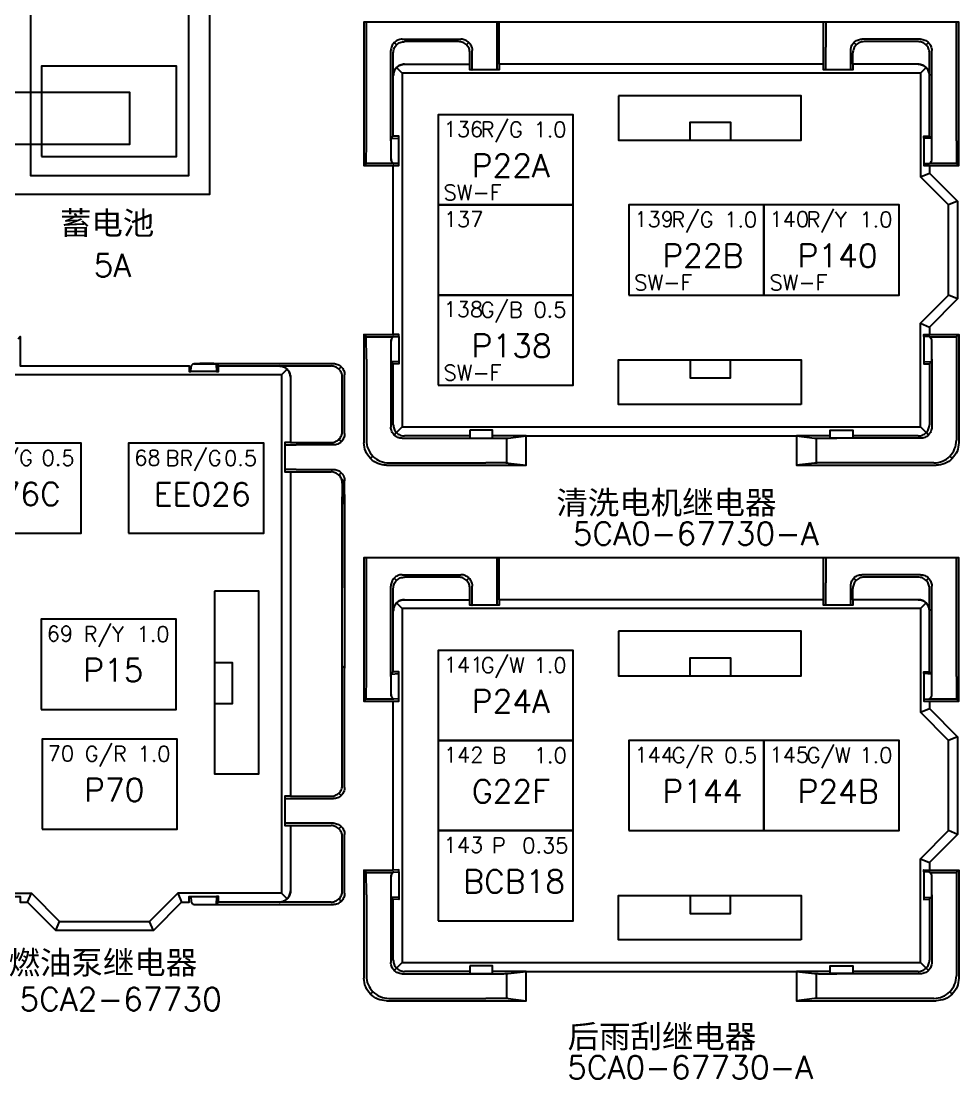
# Model space of a CAD drawing. Header units: millimetres. Extents: x 6 to 3615, y 6 to 858.
# Drawn here: x 2401.5 to 2484.9, y 637 to 731.7 of the extents above; entities that cross this region are included whole.
import ezdxf

# ---------------------------------------------------------------- set-up
doc = ezdxf.new("R2010")
doc.units = ezdxf.units.MM
doc.styles.add('Simplex_Style', font='simplex_.ttf')

msp = doc.modelspace()

# ---------------------------------------------------------------- linework, layer by layer
at = {"color": 0, "linetype": 'Continuous', "lineweight": 30, "flags": 128}
for points in [[(2058.484, 592.417), (2063.089, 592.417), (2063.089, 720.812), (2411.107, 720.812), (2411.107, 725.417), (2123.378, 725.417), (2123.378, 770.021), (2388.284, 770.021), (2388.284, 774.625), (2077.372, 774.625), (2077.372, 725.417), (2058.484, 725.417), (2058.484, 592.417)], [(2127.161, 746.625), (2127.161, 716.354), (2418.247, 716.354), (2418.247, 746.625), (2127.161, 746.625)], [(2484.695, 719.096), (2484.883, 718.909), (2484.883, 731.656), (2431.958, 731.656), (2431.958, 718.909), (2434.565, 718.909), (2435.065, 718.904), (2435.065, 721.344)], [(2432.169, 721.102), (2432.169, 731.656)], [(2443.776, 731.656), (2443.776, 729.432)], [(2472.854, 727.93), (2443.987, 727.93), (2443.987, 731.656)], [(2475.461, 727.93), (2475.466, 727.427), (2472.849, 727.427), (2472.854, 727.93), (2472.854, 731.656)], [(2473.065, 731.656), (2473.065, 729.432)], [(2484.674, 721.102), (2484.674, 731.656)], [(2435.357, 730.143), (2435.258, 730.141), (2435.161, 730.125), (2435.065, 730.102), (2434.974, 730.068), (2434.885, 730.026), (2434.799, 729.977), (2434.721, 729.917), (2434.648, 729.852), (2434.583, 729.779), (2434.523, 729.698), (2434.474, 729.615), (2434.432, 729.526), (2434.398, 729.432), (2434.375, 729.339), (2434.359, 729.24), (2434.354, 729.141)], [(2434.565, 728.932), (2434.57, 729.031), (2434.583, 729.128), (2434.607, 729.224), (2434.641, 729.315), (2434.682, 729.404), (2434.734, 729.49), (2434.792, 729.568), (2434.859, 729.641), (2434.932, 729.706), (2435.01, 729.766), (2435.094, 729.815), (2435.185, 729.857), (2435.276, 729.891), (2435.372, 729.914), (2435.469, 729.93), (2435.568, 729.935)], [(2434.648, 729.852), (2434.859, 729.641)], [(2435.357, 730.143), (2440.589, 730.143)], [(2440.378, 729.935), (2435.568, 729.935)], [(2441.38, 728.932), (2441.375, 729.031), (2441.362, 729.128), (2441.339, 729.224), (2441.305, 729.315), (2441.263, 729.404), (2441.211, 729.49), (2441.154, 729.568), (2441.089, 729.641), (2441.016, 729.706), (2440.935, 729.766), (2440.852, 729.815), (2440.763, 729.857), (2440.669, 729.891), (2440.573, 729.914), (2440.477, 729.93), (2440.378, 729.935)], [(2441.547, 729.432), (2441.516, 729.526), (2441.471, 729.615), (2441.422, 729.698), (2441.365, 729.779), (2441.297, 729.852), (2441.224, 729.917), (2441.146, 729.977), (2441.06, 730.026), (2440.971, 730.068), (2440.88, 730.102), (2440.784, 730.125), (2440.688, 730.141), (2440.589, 730.143)], [(2441.297, 729.852), (2441.089, 729.641)], [(2441.547, 729.432), (2441.555, 729.404), (2441.562, 729.375), (2441.57, 729.346), (2441.576, 729.318), (2441.581, 729.289), (2441.583, 729.26), (2441.586, 729.229), (2441.589, 729.201), (2441.591, 729.172), (2441.591, 729.141)], [(2443.776, 729.432), (2443.776, 729.247), (2443.779, 729.065), (2443.779, 728.885), (2443.779, 728.708), (2443.779, 728.539), (2443.781, 728.378), (2443.781, 728.224), (2443.784, 728.083), (2443.784, 727.951), (2443.786, 727.833), (2443.786, 727.729), (2443.789, 727.638), (2443.792, 727.562), (2443.792, 727.505), (2443.794, 727.464), (2443.797, 727.438), (2443.797, 727.427)], [(2473.044, 727.427), (2473.047, 727.438), (2473.047, 727.466), (2473.049, 727.516), (2473.052, 727.581), (2473.055, 727.664), (2473.055, 727.766), (2473.057, 727.883), (2473.06, 728.016), (2473.06, 728.161), (2473.062, 728.32), (2473.062, 728.487), (2473.062, 728.667), (2473.065, 728.852), (2473.065, 729.042), (2473.065, 729.237), (2473.065, 729.432)], [(2475.294, 729.432), (2475.286, 729.404), (2475.279, 729.375), (2475.273, 729.346), (2475.266, 729.318), (2475.263, 729.289), (2475.258, 729.26), (2475.255, 729.229), (2475.253, 729.201), (2475.253, 729.172), (2475.253, 729.141)], [(2475.294, 729.432), (2475.328, 729.526), (2475.37, 729.615), (2475.419, 729.698), (2475.479, 729.779), (2475.544, 729.852), (2475.617, 729.917), (2475.698, 729.977), (2475.781, 730.026), (2475.87, 730.068), (2475.964, 730.102), (2476.057, 730.125), (2476.156, 730.141), (2476.253, 730.143)], [(2476.464, 729.935), (2476.365, 729.93), (2476.268, 729.914), (2476.172, 729.891), (2476.081, 729.857), (2475.992, 729.815), (2475.906, 729.766), (2475.828, 729.706), (2475.755, 729.641), (2475.688, 729.568), (2475.63, 729.49), (2475.581, 729.404), (2475.536, 729.315), (2475.505, 729.224), (2475.479, 729.128), (2475.466, 729.031), (2475.461, 728.932)], [(2475.755, 729.641), (2475.544, 729.852)], [(2481.484, 730.143), (2476.253, 730.143)], [(2481.276, 729.935), (2476.464, 729.935)], [(2482.276, 728.932), (2482.273, 729.031), (2482.258, 729.128), (2482.234, 729.224), (2482.201, 729.315), (2482.159, 729.404), (2482.109, 729.49), (2482.049, 729.568), (2481.984, 729.641), (2481.911, 729.706), (2481.831, 729.766), (2481.747, 729.815), (2481.659, 729.857), (2481.565, 729.891), (2481.471, 729.914), (2481.372, 729.93), (2481.276, 729.935)], [(2481.484, 730.143), (2481.583, 730.141), (2481.68, 730.125), (2481.776, 730.102), (2481.867, 730.068), (2481.958, 730.026), (2482.042, 729.977), (2482.12, 729.917), (2482.193, 729.852), (2482.26, 729.779), (2482.318, 729.698), (2482.37, 729.615), (2482.411, 729.526), (2482.445, 729.432), (2482.469, 729.339), (2482.482, 729.24), (2482.487, 729.141)], [(2481.984, 729.641), (2482.193, 729.852)], [(2434.354, 721.102), (2434.354, 729.141)], [(2434.565, 721.516), (2434.365, 721.315), (2435.065, 721.344), (2435.065, 721.521), (2434.565, 721.516), (2434.565, 728.932)], [(2443.987, 727.93), (2443.992, 727.427), (2441.375, 727.427), (2441.38, 727.93), (2441.38, 728.932)], [(2441.57, 727.427), (2441.573, 727.438), (2441.573, 727.464), (2441.576, 727.51), (2441.578, 727.57), (2441.581, 727.651), (2441.581, 727.745), (2441.583, 727.857), (2441.583, 727.979), (2441.586, 728.117), (2441.586, 728.266), (2441.589, 728.427), (2441.589, 728.596), (2441.589, 728.773), (2441.591, 728.956), (2441.591, 729.141)], [(2475.253, 729.141), (2475.253, 728.956), (2475.253, 728.773), (2475.253, 728.596), (2475.255, 728.427), (2475.255, 728.266), (2475.255, 728.117), (2475.258, 727.979), (2475.26, 727.857), (2475.26, 727.745), (2475.263, 727.651), (2475.266, 727.57), (2475.266, 727.51), (2475.268, 727.464), (2475.271, 727.438), (2475.273, 727.427)], [(2481.276, 727.93), (2475.461, 727.93), (2475.461, 728.932)], [(2482.477, 719.365), (2482.477, 721.315), (2482.276, 721.516), (2482.276, 728.932)], [(2482.487, 721.102), (2482.487, 729.141)], [(2434.565, 726.927), (2434.57, 727.026), (2434.583, 727.122), (2434.607, 727.219), (2434.641, 727.31), (2434.682, 727.398), (2434.734, 727.484), (2434.792, 727.562), (2434.859, 727.635), (2434.932, 727.703), (2435.01, 727.76), (2435.094, 727.81), (2435.185, 727.854), (2435.276, 727.885), (2435.372, 727.911), (2435.469, 727.924), (2435.568, 727.93)], [(2434.862, 727.633), (2434.794, 727.56), (2434.734, 727.482), (2434.685, 727.398), (2434.643, 727.31), (2434.609, 727.219), (2434.583, 727.122), (2434.57, 727.026), (2434.565, 726.927)], [(2435.568, 727.93), (2435.469, 727.924), (2435.372, 727.909), (2435.276, 727.885), (2435.185, 727.852), (2435.096, 727.81), (2435.013, 727.758), (2434.935, 727.701), (2434.862, 727.633)], [(2481.477, 727.128), (2435.367, 727.128), (2434.862, 727.633)], [(2435.568, 727.93), (2441.38, 727.93)], [(2481.276, 727.93), (2481.372, 727.924), (2481.471, 727.911), (2481.565, 727.885), (2481.659, 727.854), (2481.747, 727.81), (2481.831, 727.76), (2481.911, 727.703), (2481.984, 727.635), (2482.049, 727.562), (2482.109, 727.484), (2482.159, 727.398), (2482.201, 727.31), (2482.234, 727.219), (2482.258, 727.122), (2482.273, 727.026), (2482.276, 726.927)], [(2481.982, 727.633), (2481.909, 727.701), (2481.831, 727.758), (2481.747, 727.81), (2481.659, 727.852), (2481.565, 727.885), (2481.471, 727.909), (2481.372, 727.924), (2481.276, 727.93)], [(2481.982, 727.633), (2481.477, 727.128), (2481.477, 717.906), (2482.276, 718.237)], [(2482.276, 726.927), (2482.273, 727.026), (2482.258, 727.122), (2482.234, 727.219), (2482.201, 727.31), (2482.159, 727.398), (2482.107, 727.482), (2482.047, 727.56), (2481.982, 727.633)], [(2435.367, 727.128), (2435.367, 695.654), (2481.477, 695.654)], [(2454.612, 725.122), (2454.612, 721.164), (2470.852, 721.164), (2470.852, 725.122), (2454.612, 725.122)], [(2460.977, 721.164), (2460.977, 722.768), (2464.586, 722.768), (2464.586, 721.164)], [(2432.148, 719.096), (2432.151, 719.109), (2432.151, 719.141), (2432.154, 719.188), (2432.156, 719.255), (2432.159, 719.341), (2432.159, 719.443), (2432.161, 719.56), (2432.161, 719.693), (2432.164, 719.839), (2432.164, 719.995), (2432.167, 720.164), (2432.167, 720.339), (2432.167, 720.523), (2432.169, 720.714), (2432.169, 720.906), (2432.169, 721.102)], [(2434.354, 721.102), (2434.354, 720.911), (2434.354, 720.721), (2434.357, 720.536), (2434.357, 720.354), (2434.357, 720.182), (2434.359, 720.016), (2434.359, 719.859), (2434.362, 719.716), (2434.362, 719.583), (2434.365, 719.466), (2434.365, 719.365)], [(2434.365, 719.365), (2434.365, 721.315)], [(2482.477, 721.315), (2481.776, 721.344), (2481.776, 721.521), (2482.276, 721.516)], [(2481.776, 721.344), (2481.776, 719.078), (2482.232, 719.096)], [(2482.477, 719.365), (2482.479, 719.466), (2482.479, 719.583), (2482.482, 719.716), (2482.482, 719.859), (2482.484, 720.016), (2482.484, 720.182), (2482.484, 720.354), (2482.487, 720.536), (2482.487, 720.721), (2482.487, 720.911), (2482.487, 721.102)], [(2484.674, 721.102), (2484.674, 720.906), (2484.674, 720.714), (2484.674, 720.523), (2484.674, 720.339), (2484.677, 720.164), (2484.677, 719.995), (2484.677, 719.839), (2484.68, 719.693), (2484.682, 719.56), (2484.682, 719.443), (2484.685, 719.341), (2484.688, 719.255), (2484.688, 719.188), (2484.69, 719.141), (2484.693, 719.109), (2484.695, 719.096)], [(2432.148, 719.096), (2431.958, 718.909)], [(2432.151, 719.117), (2434.542, 719.117)], [(2434.365, 719.365), (2434.404, 719.284), (2434.443, 719.219), (2434.484, 719.167), (2434.526, 719.13), (2434.568, 719.107), (2434.609, 719.096)], [(2434.609, 703.685), (2435.065, 703.703), (2435.065, 703.878), (2434.565, 703.872), (2434.565, 718.909)], [(2435.065, 719.078), (2434.609, 719.096)], [(2482.276, 718.909), (2482.276, 718.237), (2484.784, 715.732), (2483.982, 715.401), (2481.477, 717.906)], [(2481.776, 719.078), (2481.776, 718.904), (2482.276, 718.909), (2484.883, 718.909)], [(2482.232, 719.096), (2482.276, 719.107), (2482.318, 719.13), (2482.359, 719.167), (2482.398, 719.219), (2482.438, 719.284), (2482.477, 719.365)], [(2482.299, 719.117), (2484.693, 719.117)], [(2484.784, 715.732), (2484.784, 707.049), (2483.982, 707.38), (2483.982, 715.401)], [(2483.982, 707.38), (2481.477, 704.875), (2482.276, 704.544), (2484.784, 707.049)], [(2482.193, 694.935), (2481.982, 695.148), (2481.477, 695.654), (2481.477, 704.875)], [(2401.169, 703.495), (2401.357, 703.685), (2401.357, 701.078), (2416.393, 701.078), (2416.388, 700.576), (2416.562, 700.576)], [(2431.958, 703.872), (2431.958, 694.25)], [(2432.148, 703.685), (2431.958, 703.872), (2434.565, 703.872)], [(2432.169, 701.68), (2432.169, 701.875), (2432.169, 702.068), (2432.167, 702.258), (2432.167, 702.443), (2432.167, 702.617), (2432.164, 702.786), (2432.164, 702.943), (2432.161, 703.089), (2432.161, 703.221), (2432.159, 703.339), (2432.159, 703.44), (2432.156, 703.526), (2432.154, 703.594), (2432.151, 703.641), (2432.151, 703.672), (2432.148, 703.685)], [(2435.065, 703.703), (2435.065, 701.26), (2434.565, 701.266), (2434.365, 701.466)], [(2434.609, 703.685), (2434.568, 703.674), (2434.526, 703.651), (2434.484, 703.615), (2434.443, 703.562), (2434.404, 703.497), (2434.365, 703.417)], [(2482.232, 703.685), (2481.776, 703.703), (2481.776, 703.878), (2482.276, 703.872)], [(2481.776, 703.703), (2481.776, 701.438), (2482.477, 701.466), (2482.477, 703.417)], [(2482.477, 703.417), (2482.438, 703.497), (2482.398, 703.562), (2482.359, 703.615), (2482.318, 703.651), (2482.276, 703.674), (2482.232, 703.685)], [(2482.276, 704.544), (2482.276, 703.872), (2484.883, 703.872), (2484.695, 703.685)], [(2484.695, 703.685), (2484.693, 703.672), (2484.69, 703.641), (2484.688, 703.594), (2484.688, 703.526), (2484.685, 703.44), (2484.682, 703.339), (2484.682, 703.221), (2484.68, 703.089), (2484.677, 702.943), (2484.677, 702.786), (2484.677, 702.617), (2484.674, 702.443), (2484.674, 702.258), (2484.674, 702.068), (2484.674, 701.875), (2484.674, 701.68)], [(2484.883, 703.872), (2484.883, 694.25)], [(2432.151, 703.664), (2434.542, 703.664)], [(2434.365, 703.417), (2434.365, 703.315), (2434.362, 703.198), (2434.362, 703.065), (2434.359, 702.922), (2434.359, 702.766), (2434.357, 702.599), (2434.357, 702.427), (2434.357, 702.245), (2434.354, 702.06), (2434.354, 701.87), (2434.354, 701.68)], [(2435.065, 701.438), (2434.365, 701.466), (2434.365, 703.417)], [(2482.299, 703.664), (2484.693, 703.664)], [(2482.487, 701.68), (2482.487, 701.87), (2482.487, 702.06), (2482.487, 702.245), (2482.484, 702.427), (2482.484, 702.599), (2482.484, 702.766), (2482.482, 702.922), (2482.482, 703.065), (2482.479, 703.198), (2482.479, 703.315), (2482.477, 703.417)], [(2418.828, 700.576), (2416.562, 700.576), (2416.581, 701.034)], [(2416.849, 701.276), (2416.768, 701.24), (2416.703, 701.201), (2416.651, 701.159), (2416.615, 701.117), (2416.591, 701.076), (2416.581, 701.034)], [(2418.586, 701.286), (2418.396, 701.286), (2418.206, 701.286), (2418.021, 701.286), (2417.839, 701.286), (2417.667, 701.286), (2417.5, 701.284), (2417.344, 701.284), (2417.201, 701.281), (2417.068, 701.281), (2416.951, 701.279), (2416.849, 701.276)], [(2416.849, 701.276), (2418.799, 701.276), (2419, 701.078), (2429.023, 701.078)], [(2418.586, 701.286), (2429.232, 701.286)], [(2418.799, 701.276), (2418.828, 700.576), (2419.005, 700.576), (2419, 701.078)], [(2425.117, 700.781), (2425.044, 700.849), (2424.966, 700.906), (2424.883, 700.958), (2424.794, 701), (2424.703, 701.034), (2424.607, 701.057), (2424.51, 701.073), (2424.411, 701.078)], [(2424.411, 701.078), (2424.51, 701.073), (2424.607, 701.057), (2424.703, 701.034), (2424.794, 701.003), (2424.883, 700.958), (2424.969, 700.909), (2425.047, 700.852), (2425.12, 700.784), (2425.188, 700.711), (2425.245, 700.633), (2425.294, 700.547), (2425.339, 700.458), (2425.37, 700.367), (2425.396, 700.271), (2425.409, 700.174), (2425.414, 700.076)], [(2430.023, 700.076), (2430.021, 700.174), (2430.005, 700.271), (2429.982, 700.367), (2429.948, 700.458), (2429.906, 700.547), (2429.857, 700.633), (2429.797, 700.711), (2429.732, 700.784), (2429.659, 700.852), (2429.578, 700.909), (2429.495, 700.958), (2429.406, 701.003), (2429.312, 701.034), (2429.219, 701.057), (2429.12, 701.073), (2429.023, 701.078)], [(2429.232, 701.286), (2429.331, 701.284), (2429.427, 701.268), (2429.523, 701.245), (2429.617, 701.211), (2429.706, 701.169), (2429.789, 701.12), (2429.867, 701.06), (2429.94, 700.995), (2430.008, 700.922), (2430.065, 700.841), (2430.117, 700.758), (2430.159, 700.669), (2430.193, 700.576), (2430.216, 700.482), (2430.229, 700.383), (2430.234, 700.286)], [(2429.732, 700.784), (2429.94, 700.995)], [(2432.169, 701.68), (2432.169, 694.461)], [(2434.354, 701.68), (2434.354, 695.643)], [(2434.565, 695.854), (2434.565, 701.266)], [(2470.852, 697.659), (2454.612, 697.659), (2454.612, 701.617), (2470.852, 701.617), (2470.852, 697.659)], [(2460.977, 701.617), (2460.977, 700.013), (2464.586, 700.013), (2464.586, 701.617)], [(2481.776, 701.438), (2481.776, 701.26), (2482.276, 701.266), (2482.477, 701.466)], [(2482.276, 701.266), (2482.276, 695.854)], [(2482.487, 701.68), (2482.487, 695.643)], [(2484.674, 701.68), (2484.674, 694.461)], [(2424.612, 700.276), (2393.138, 700.276), (2392.633, 700.781)], [(2393.138, 700.276), (2393.138, 654.167), (2402.359, 654.167), (2404.865, 651.661), (2412.885, 651.661)], [(2425.117, 700.781), (2424.612, 700.276), (2424.612, 654.167), (2425.117, 653.661)], [(2425.414, 700.076), (2425.409, 700.174), (2425.393, 700.271), (2425.37, 700.367), (2425.336, 700.458), (2425.294, 700.547), (2425.242, 700.63), (2425.185, 700.708), (2425.117, 700.781)], [(2425.414, 700.076), (2425.414, 694.263), (2429.023, 694.263)], [(2430.023, 695.263), (2430.023, 700.076)], [(2430.234, 695.055), (2430.234, 700.286)], [(2429.023, 694.263), (2429.12, 694.266), (2429.219, 694.281), (2429.312, 694.305), (2429.406, 694.339), (2429.495, 694.38), (2429.578, 694.43), (2429.659, 694.49), (2429.732, 694.555), (2429.797, 694.628), (2429.857, 694.708), (2429.906, 694.792), (2429.948, 694.88), (2429.982, 694.974), (2430.005, 695.068), (2430.021, 695.167), (2430.023, 695.263)], [(2435.357, 694.641), (2435.258, 694.646), (2435.161, 694.661), (2435.065, 694.685), (2434.974, 694.719), (2434.885, 694.76), (2434.799, 694.81), (2434.721, 694.87), (2434.648, 694.935), (2434.583, 695.008), (2434.523, 695.086), (2434.474, 695.172), (2434.432, 695.26), (2434.398, 695.354), (2434.375, 695.448), (2434.359, 695.547), (2434.354, 695.643)], [(2434.565, 695.854), (2434.57, 695.755), (2434.583, 695.659), (2434.609, 695.562), (2434.643, 695.471), (2434.685, 695.383), (2434.734, 695.299), (2434.794, 695.221), (2434.862, 695.148)], [(2435.367, 695.654), (2434.862, 695.148), (2434.648, 694.935)], [(2441.38, 695.352), (2441.38, 694.651), (2443.385, 694.651), (2443.385, 695.352), (2441.38, 695.352)], [(2473.456, 694.651), (2473.456, 695.352), (2475.461, 695.352), (2475.461, 694.651), (2473.456, 694.651)], [(2482.487, 695.643), (2482.482, 695.547), (2482.469, 695.448), (2482.445, 695.354), (2482.411, 695.26), (2482.37, 695.172), (2482.318, 695.086), (2482.26, 695.008), (2482.193, 694.935), (2482.12, 694.87), (2482.042, 694.81), (2481.958, 694.76), (2481.867, 694.719), (2481.776, 694.685), (2481.68, 694.661), (2481.583, 694.646), (2481.484, 694.641)], [(2481.982, 695.148), (2482.047, 695.221), (2482.107, 695.299), (2482.159, 695.383), (2482.201, 695.471), (2482.234, 695.562), (2482.258, 695.659), (2482.273, 695.755), (2482.276, 695.854)], [(2425.414, 694.263), (2424.911, 694.263), (2424.911, 691.651), (2425.414, 691.656), (2429.023, 691.656)], [(2430.234, 695.055), (2430.229, 694.956), (2430.216, 694.859), (2430.193, 694.763), (2430.159, 694.669), (2430.117, 694.581), (2430.065, 694.497), (2430.008, 694.419), (2429.94, 694.346), (2429.867, 694.279), (2429.789, 694.221), (2429.706, 694.169), (2429.617, 694.128), (2429.523, 694.094), (2429.427, 694.07), (2429.331, 694.057), (2429.232, 694.052)], [(2429.94, 694.346), (2429.732, 694.555)], [(2433.964, 692.245), (2433.766, 692.255), (2433.573, 692.284), (2433.38, 692.331), (2433.195, 692.398), (2433.018, 692.482), (2432.849, 692.583), (2432.693, 692.701), (2432.547, 692.833), (2432.414, 692.979), (2432.297, 693.135), (2432.195, 693.305), (2432.112, 693.482), (2432.044, 693.669), (2431.997, 693.859), (2431.969, 694.055), (2431.958, 694.25)], [(2432.169, 694.461), (2432.177, 694.263), (2432.208, 694.068), (2432.255, 693.878), (2432.32, 693.693), (2432.406, 693.516), (2432.508, 693.346), (2432.625, 693.188), (2432.755, 693.042), (2432.901, 692.911), (2433.06, 692.794), (2433.229, 692.693), (2433.406, 692.607), (2433.591, 692.542), (2433.781, 692.495), (2433.977, 692.466), (2434.174, 692.456)], [(2434.862, 695.148), (2434.935, 695.081), (2435.013, 695.023), (2435.096, 694.971), (2435.185, 694.93), (2435.276, 694.896), (2435.372, 694.872), (2435.469, 694.857), (2435.568, 694.852)], [(2435.357, 694.641), (2442.802, 694.641)], [(2441.38, 694.852), (2435.568, 694.852)], [(2442.802, 694.641), (2442.987, 694.641), (2443.172, 694.643), (2443.352, 694.643), (2443.529, 694.643), (2443.698, 694.643), (2443.859, 694.646), (2444.013, 694.646), (2444.156, 694.648), (2444.286, 694.648), (2444.406, 694.651), (2444.51, 694.651), (2444.599, 694.654), (2444.674, 694.656), (2444.732, 694.656), (2444.773, 694.659), (2444.799, 694.661)], [(2444.799, 694.661), (2446.393, 694.852), (2443.385, 694.852)], [(2444.638, 694.654), (2444.638, 692.443)], [(2444.799, 692.438), (2446.393, 692.245), (2446.393, 694.852), (2470.451, 694.852), (2470.451, 692.245), (2482.878, 692.245)], [(2461.435, 694.852), (2470.857, 694.852)], [(2473.456, 694.852), (2470.451, 694.852), (2472.044, 694.661)], [(2472.044, 694.661), (2472.068, 694.659), (2472.109, 694.656), (2472.167, 694.656), (2472.242, 694.654), (2472.333, 694.651), (2472.438, 694.651), (2472.555, 694.648), (2472.685, 694.648), (2472.828, 694.646), (2472.982, 694.646), (2473.143, 694.643), (2473.312, 694.643), (2473.49, 694.643), (2473.672, 694.643), (2473.854, 694.641), (2474.039, 694.641)], [(2472.203, 694.654), (2472.203, 692.443)], [(2481.484, 694.641), (2474.039, 694.641)], [(2481.276, 694.852), (2475.461, 694.852)], [(2481.276, 694.852), (2481.372, 694.857), (2481.471, 694.872), (2481.565, 694.896), (2481.659, 694.93), (2481.747, 694.971), (2481.831, 695.023), (2481.909, 695.081), (2481.982, 695.148)], [(2482.669, 692.456), (2482.865, 692.466), (2483.06, 692.495), (2483.25, 692.542), (2483.435, 692.607), (2483.615, 692.693), (2483.781, 692.794), (2483.94, 692.911), (2484.086, 693.042), (2484.219, 693.188), (2484.336, 693.346), (2484.438, 693.516), (2484.521, 693.693), (2484.586, 693.878), (2484.635, 694.068), (2484.664, 694.263), (2484.674, 694.461)], [(2484.883, 694.25), (2484.875, 694.055), (2484.844, 693.859), (2484.797, 693.669), (2484.732, 693.482), (2484.646, 693.305), (2484.544, 693.135), (2484.427, 692.979), (2484.297, 692.833), (2484.151, 692.701), (2483.992, 692.583), (2483.823, 692.482), (2483.646, 692.398), (2483.461, 692.331), (2483.271, 692.284), (2483.076, 692.255), (2482.878, 692.245)], [(2424.911, 694.062), (2424.917, 694.062), (2424.932, 694.06), (2424.956, 694.06), (2424.99, 694.057), (2425.031, 694.057), (2425.081, 694.057), (2425.141, 694.055), (2425.206, 694.055), (2425.279, 694.055), (2425.359, 694.055), (2425.443, 694.052), (2425.531, 694.052), (2425.625, 694.052), (2425.719, 694.052), (2425.818, 694.052), (2425.914, 694.052)], [(2429.232, 694.052), (2425.914, 694.052)], [(2432.547, 692.833), (2432.755, 693.042)], [(2434.174, 692.456), (2442.802, 692.456)], [(2444.799, 692.438), (2444.773, 692.438), (2444.732, 692.44), (2444.674, 692.443), (2444.599, 692.443), (2444.51, 692.445), (2444.406, 692.448), (2444.286, 692.448), (2444.156, 692.451), (2444.013, 692.451), (2443.859, 692.453), (2443.698, 692.453), (2443.529, 692.453), (2443.352, 692.456), (2443.172, 692.456), (2442.987, 692.456), (2442.802, 692.456)], [(2472.044, 692.438), (2470.451, 692.245)], [(2474.039, 692.456), (2473.854, 692.456), (2473.672, 692.456), (2473.49, 692.456), (2473.312, 692.453), (2473.143, 692.453), (2472.982, 692.453), (2472.828, 692.451), (2472.685, 692.451), (2472.555, 692.448), (2472.438, 692.448), (2472.333, 692.445), (2472.242, 692.443), (2472.167, 692.443), (2472.109, 692.44), (2472.068, 692.438), (2472.044, 692.438)], [(2482.669, 692.456), (2474.039, 692.456)], [(2484.086, 693.042), (2484.297, 692.833)], [(2425.914, 691.865), (2425.823, 691.865), (2425.732, 691.865), (2425.641, 691.865), (2425.552, 691.865), (2425.469, 691.865), (2425.388, 691.865), (2425.31, 691.865), (2425.24, 691.862), (2425.174, 691.862), (2425.115, 691.862), (2425.062, 691.859), (2425.018, 691.859), (2424.979, 691.859), (2424.951, 691.857), (2424.93, 691.857), (2424.917, 691.857), (2424.911, 691.854)], [(2425.414, 691.656), (2425.414, 662.786), (2429.023, 662.786)], [(2425.914, 691.865), (2429.232, 691.865)], [(2430.023, 690.654), (2430.021, 690.753), (2430.005, 690.849), (2429.982, 690.945), (2429.948, 691.036), (2429.906, 691.125), (2429.857, 691.211), (2429.797, 691.289), (2429.732, 691.362), (2429.659, 691.427), (2429.578, 691.487), (2429.495, 691.536), (2429.406, 691.578), (2429.312, 691.612), (2429.219, 691.635), (2429.12, 691.651), (2429.023, 691.656)], [(2429.232, 691.865), (2429.318, 691.862), (2429.404, 691.852), (2429.487, 691.833), (2429.57, 691.807), (2429.651, 691.773), (2429.727, 691.734), (2429.799, 691.69), (2429.87, 691.638)], [(2429.94, 691.573), (2429.732, 691.362)], [(2429.87, 691.638), (2429.904, 691.607), (2429.938, 691.576), (2429.969, 691.544), (2429.997, 691.51), (2430.026, 691.474), (2430.052, 691.438), (2430.078, 691.401), (2430.102, 691.362), (2430.122, 691.323), (2430.143, 691.284), (2430.159, 691.242), (2430.174, 691.201), (2430.19, 691.159), (2430.201, 691.117), (2430.211, 691.076), (2430.219, 691.031), (2430.227, 690.99), (2430.229, 690.945), (2430.232, 690.904), (2430.232, 690.862)], [(2433.964, 692.245), (2446.393, 692.245)], [(2430.214, 690.784), (2430.023, 690.974), (2430.023, 681.349)], [(2430.023, 690.654), (2430.023, 689.443), (2430.214, 689.633), (2430.216, 674.198)], [(2430.214, 689.633), (2430.216, 689.643), (2430.219, 689.674), (2430.219, 689.724), (2430.221, 689.789), (2430.224, 689.872), (2430.227, 689.974), (2430.227, 690.089), (2430.229, 690.221), (2430.229, 690.365), (2430.232, 690.521), (2430.232, 690.688), (2430.232, 690.862)], [(2430.234, 688.779), (2430.234, 688.974), (2430.234, 689.167), (2430.234, 689.357), (2430.234, 689.542), (2430.232, 689.719), (2430.232, 689.885), (2430.229, 690.044), (2430.229, 690.19), (2430.227, 690.32), (2430.227, 690.438), (2430.224, 690.539), (2430.221, 690.625), (2430.219, 690.693), (2430.219, 690.742), (2430.216, 690.771), (2430.214, 690.784)], [(2430.023, 663.789), (2430.023, 689.443)], [(2484.695, 671.453), (2484.883, 671.263), (2484.883, 684.01), (2431.958, 684.01), (2431.958, 671.263), (2434.565, 671.263), (2435.065, 671.258), (2435.065, 673.701)], [(2432.169, 673.458), (2432.169, 684.01)], [(2443.776, 684.01), (2443.776, 681.789)], [(2472.854, 680.284), (2443.987, 680.284), (2443.987, 684.01)], [(2475.461, 680.284), (2475.466, 679.784), (2472.849, 679.784), (2472.854, 680.284), (2472.854, 684.01)], [(2473.065, 684.01), (2473.065, 681.789)], [(2484.674, 673.458), (2484.674, 684.01)], [(2435.357, 682.5), (2435.258, 682.495), (2435.161, 682.479), (2435.065, 682.456), (2434.974, 682.424), (2434.885, 682.38), (2434.799, 682.331), (2434.721, 682.273), (2434.648, 682.206), (2434.583, 682.133), (2434.523, 682.055), (2434.474, 681.969), (2434.432, 681.88), (2434.398, 681.789), (2434.375, 681.693), (2434.359, 681.596), (2434.354, 681.497)], [(2434.565, 681.286), (2434.57, 681.385), (2434.583, 681.482), (2434.607, 681.578), (2434.641, 681.672), (2434.682, 681.76), (2434.734, 681.844), (2434.792, 681.924), (2434.859, 681.997), (2434.932, 682.062), (2435.01, 682.12), (2435.094, 682.172), (2435.185, 682.214), (2435.276, 682.247), (2435.372, 682.271), (2435.469, 682.284), (2435.568, 682.289)], [(2434.648, 682.206), (2434.859, 681.997)], [(2435.357, 682.5), (2440.589, 682.5)], [(2440.378, 682.289), (2435.568, 682.289)], [(2441.38, 681.286), (2441.375, 681.385), (2441.362, 681.482), (2441.339, 681.578), (2441.305, 681.672), (2441.263, 681.76), (2441.211, 681.844), (2441.154, 681.924), (2441.089, 681.997), (2441.016, 682.062), (2440.935, 682.12), (2440.852, 682.172), (2440.763, 682.214), (2440.669, 682.247), (2440.573, 682.271), (2440.477, 682.284), (2440.378, 682.289)], [(2441.547, 681.789), (2441.516, 681.88), (2441.471, 681.971), (2441.422, 682.055), (2441.365, 682.133), (2441.297, 682.206), (2441.224, 682.273), (2441.146, 682.331), (2441.06, 682.38), (2440.971, 682.424), (2440.88, 682.456), (2440.784, 682.482), (2440.688, 682.495), (2440.589, 682.5)], [(2441.297, 682.206), (2441.089, 681.997)], [(2475.294, 681.789), (2475.328, 681.88), (2475.37, 681.971), (2475.419, 682.055), (2475.479, 682.133), (2475.544, 682.206), (2475.617, 682.273), (2475.698, 682.331), (2475.781, 682.38), (2475.87, 682.424), (2475.964, 682.456), (2476.057, 682.482), (2476.156, 682.495), (2476.253, 682.5)], [(2476.464, 682.289), (2476.365, 682.284), (2476.268, 682.271), (2476.172, 682.247), (2476.081, 682.214), (2475.992, 682.172), (2475.906, 682.12), (2475.828, 682.062), (2475.755, 681.997), (2475.688, 681.924), (2475.63, 681.844), (2475.581, 681.76), (2475.536, 681.672), (2475.505, 681.578), (2475.479, 681.482), (2475.466, 681.385), (2475.461, 681.286)], [(2475.755, 681.997), (2475.544, 682.206)], [(2481.484, 682.5), (2476.253, 682.5)], [(2481.276, 682.289), (2476.464, 682.289)], [(2482.276, 681.286), (2482.273, 681.385), (2482.258, 681.482), (2482.234, 681.578), (2482.201, 681.672), (2482.159, 681.76), (2482.109, 681.844), (2482.049, 681.924), (2481.984, 681.997), (2481.911, 682.062), (2481.831, 682.12), (2481.747, 682.172), (2481.659, 682.214), (2481.565, 682.247), (2481.471, 682.271), (2481.372, 682.284), (2481.276, 682.289)], [(2481.484, 682.5), (2481.583, 682.495), (2481.68, 682.479), (2481.776, 682.456), (2481.867, 682.424), (2481.958, 682.38), (2482.042, 682.331), (2482.12, 682.273), (2482.193, 682.206), (2482.26, 682.133), (2482.318, 682.055), (2482.37, 681.969), (2482.411, 681.88), (2482.445, 681.789), (2482.469, 681.693), (2482.482, 681.596), (2482.487, 681.497)], [(2481.984, 681.997), (2482.193, 682.206)], [(2418.648, 681.031), (2418.648, 664.792), (2422.607, 664.792), (2422.607, 681.031), (2418.648, 681.031)], [(2434.354, 673.458), (2434.354, 681.497)], [(2434.565, 673.87), (2434.365, 673.669), (2435.065, 673.701), (2435.065, 673.875), (2434.565, 673.87), (2434.565, 681.286)], [(2443.987, 680.284), (2443.992, 679.784), (2441.375, 679.784), (2441.38, 680.284), (2441.38, 681.286)], [(2441.547, 681.789), (2441.555, 681.76), (2441.562, 681.732), (2441.57, 681.703), (2441.576, 681.674), (2441.581, 681.643), (2441.583, 681.615), (2441.586, 681.586), (2441.589, 681.557), (2441.591, 681.526), (2441.591, 681.497)], [(2441.57, 679.784), (2441.573, 679.792), (2441.573, 679.82), (2441.576, 679.865), (2441.578, 679.927), (2441.581, 680.005), (2441.581, 680.102), (2441.583, 680.211), (2441.583, 680.336), (2441.586, 680.474), (2441.586, 680.622), (2441.589, 680.781), (2441.589, 680.951), (2441.589, 681.128), (2441.591, 681.31), (2441.591, 681.497)], [(2443.776, 681.789), (2443.776, 681.604), (2443.779, 681.419), (2443.779, 681.24), (2443.779, 681.065), (2443.779, 680.896), (2443.781, 680.734), (2443.781, 680.581), (2443.784, 680.438), (2443.784, 680.307), (2443.786, 680.19), (2443.786, 680.083), (2443.789, 679.995), (2443.792, 679.919), (2443.792, 679.859), (2443.794, 679.818), (2443.797, 679.792), (2443.797, 679.784)], [(2473.044, 679.784), (2473.047, 679.794), (2473.047, 679.823), (2473.049, 679.87), (2473.052, 679.938), (2473.055, 680.021), (2473.055, 680.122), (2473.057, 680.24), (2473.06, 680.37), (2473.06, 680.516), (2473.062, 680.674), (2473.062, 680.844), (2473.062, 681.021), (2473.065, 681.206), (2473.065, 681.398), (2473.065, 681.591), (2473.065, 681.789)], [(2475.294, 681.789), (2475.286, 681.76), (2475.279, 681.732), (2475.273, 681.703), (2475.266, 681.674), (2475.263, 681.643), (2475.258, 681.615), (2475.255, 681.586), (2475.253, 681.557), (2475.253, 681.526), (2475.253, 681.497)], [(2475.253, 681.497), (2475.253, 681.31), (2475.253, 681.128), (2475.253, 680.951), (2475.255, 680.781), (2475.255, 680.622), (2475.255, 680.474), (2475.258, 680.336), (2475.26, 680.211), (2475.26, 680.102), (2475.263, 680.005), (2475.266, 679.927), (2475.266, 679.865), (2475.268, 679.82), (2475.271, 679.792), (2475.273, 679.784)], [(2481.276, 680.284), (2475.461, 680.284), (2475.461, 681.286)], [(2482.477, 671.719), (2482.477, 673.669), (2482.276, 673.87), (2482.276, 681.286)], [(2482.487, 673.458), (2482.487, 681.497)], [(2434.565, 679.284), (2434.57, 679.38), (2434.583, 679.479), (2434.607, 679.573), (2434.641, 679.667), (2434.682, 679.755), (2434.734, 679.839), (2434.792, 679.919), (2434.859, 679.992), (2434.932, 680.057), (2435.01, 680.117), (2435.094, 680.167), (2435.185, 680.208), (2435.276, 680.242), (2435.372, 680.266), (2435.469, 680.281), (2435.568, 680.284)], [(2435.568, 680.284), (2435.469, 680.281), (2435.372, 680.266), (2435.276, 680.242), (2435.185, 680.208), (2435.096, 680.167), (2435.013, 680.115), (2434.935, 680.055), (2434.862, 679.99)], [(2435.568, 680.284), (2441.38, 680.284)], [(2481.276, 680.284), (2481.372, 680.281), (2481.471, 680.266), (2481.565, 680.242), (2481.659, 680.208), (2481.747, 680.167), (2481.831, 680.117), (2481.911, 680.057), (2481.984, 679.992), (2482.049, 679.919), (2482.109, 679.839), (2482.159, 679.755), (2482.201, 679.667), (2482.234, 679.573), (2482.258, 679.479), (2482.273, 679.38), (2482.276, 679.284)], [(2481.982, 679.99), (2481.909, 680.055), (2481.831, 680.115), (2481.747, 680.167), (2481.659, 680.208), (2481.565, 680.242), (2481.471, 680.266), (2481.372, 680.281), (2481.276, 680.284)], [(2434.862, 679.99), (2434.794, 679.917), (2434.734, 679.839), (2434.685, 679.755), (2434.643, 679.667), (2434.609, 679.573), (2434.583, 679.479), (2434.57, 679.38), (2434.565, 679.284)], [(2481.477, 679.484), (2435.367, 679.484), (2434.862, 679.99)], [(2435.367, 679.484), (2435.367, 648.008), (2481.477, 648.008)], [(2481.982, 679.99), (2481.477, 679.484), (2481.477, 670.26), (2482.276, 670.594)], [(2482.276, 679.284), (2482.273, 679.38), (2482.258, 679.479), (2482.234, 679.573), (2482.201, 679.667), (2482.159, 679.755), (2482.107, 679.839), (2482.047, 679.917), (2481.982, 679.99)], [(2454.612, 677.479), (2454.612, 673.518), (2470.852, 673.518), (2470.852, 677.479), (2454.612, 677.479)], [(2418.648, 671.057), (2420.253, 671.057), (2420.253, 674.667), (2418.648, 674.667)], [(2430.214, 674.219), (2430.023, 674.409)], [(2460.977, 673.518), (2460.977, 675.122), (2464.586, 675.122), (2464.586, 673.518)], [(2430.234, 672.214), (2430.234, 672.409), (2430.234, 672.604), (2430.234, 672.792), (2430.234, 672.977), (2430.232, 673.154), (2430.232, 673.32), (2430.229, 673.479), (2430.229, 673.625), (2430.227, 673.758), (2430.227, 673.875), (2430.224, 673.977), (2430.221, 674.06), (2430.219, 674.128), (2430.219, 674.177), (2430.216, 674.208), (2430.214, 674.219)], [(2432.148, 671.453), (2432.151, 671.464), (2432.151, 671.495), (2432.154, 671.544), (2432.156, 671.612), (2432.159, 671.695), (2432.159, 671.797), (2432.161, 671.917), (2432.161, 672.047), (2432.164, 672.193), (2432.164, 672.352), (2432.167, 672.518), (2432.167, 672.695), (2432.167, 672.88), (2432.169, 673.07), (2432.169, 673.263), (2432.169, 673.458)], [(2434.354, 673.458), (2434.354, 673.266), (2434.354, 673.078), (2434.357, 672.891), (2434.357, 672.711), (2434.357, 672.536), (2434.359, 672.372), (2434.359, 672.216), (2434.362, 672.07), (2434.362, 671.94), (2434.365, 671.823), (2434.365, 671.719)], [(2434.365, 671.719), (2434.365, 673.669)], [(2482.477, 673.669), (2481.776, 673.701), (2481.776, 673.875), (2482.276, 673.87)], [(2481.776, 673.701), (2481.776, 671.435), (2482.232, 671.453)], [(2482.477, 671.719), (2482.479, 671.823), (2482.479, 671.94), (2482.482, 672.07), (2482.482, 672.216), (2482.484, 672.372), (2482.484, 672.536), (2482.484, 672.711), (2482.487, 672.891), (2482.487, 673.078), (2482.487, 673.266), (2482.487, 673.458)], [(2484.674, 673.458), (2484.674, 673.263), (2484.674, 673.07), (2484.674, 672.88), (2484.674, 672.695), (2484.677, 672.518), (2484.677, 672.352), (2484.677, 672.193), (2484.68, 672.047), (2484.682, 671.917), (2484.682, 671.797), (2484.685, 671.695), (2484.688, 671.612), (2484.688, 671.544), (2484.69, 671.495), (2484.693, 671.464), (2484.695, 671.453)], [(2430.234, 663.581), (2430.234, 672.214)], [(2434.365, 671.719), (2434.404, 671.641), (2434.443, 671.576), (2434.484, 671.523), (2434.526, 671.484), (2434.568, 671.461), (2434.609, 671.453)], [(2482.232, 671.453), (2482.276, 671.461), (2482.318, 671.484), (2482.359, 671.523), (2482.398, 671.576), (2482.438, 671.641), (2482.477, 671.719)], [(2432.148, 671.453), (2431.958, 671.263)], [(2432.151, 671.474), (2434.542, 671.474)], [(2434.609, 656.039), (2435.065, 656.057), (2435.065, 656.234), (2434.565, 656.229), (2434.565, 671.263)], [(2435.065, 671.435), (2434.609, 671.453)], [(2482.276, 671.263), (2482.276, 670.594), (2484.784, 668.089), (2483.982, 667.755), (2481.477, 670.26)], [(2481.776, 671.435), (2481.776, 671.258), (2482.276, 671.263), (2484.883, 671.263)], [(2482.299, 671.474), (2484.693, 671.474)], [(2484.784, 668.089), (2484.784, 659.404), (2483.982, 659.737), (2483.982, 667.755)], [(2429.023, 662.786), (2429.12, 662.792), (2429.219, 662.807), (2429.312, 662.831), (2429.406, 662.865), (2429.495, 662.906), (2429.578, 662.956), (2429.659, 663.016), (2429.732, 663.081), (2429.797, 663.154), (2429.857, 663.234), (2429.906, 663.318), (2429.948, 663.406), (2429.982, 663.5), (2430.005, 663.594), (2430.021, 663.693), (2430.023, 663.789)], [(2430.234, 663.581), (2430.229, 663.482), (2430.216, 663.385), (2430.193, 663.289), (2430.159, 663.195), (2430.117, 663.107), (2430.065, 663.023), (2430.008, 662.945), (2429.94, 662.872), (2429.867, 662.805), (2429.789, 662.747), (2429.706, 662.695), (2429.617, 662.654), (2429.523, 662.62), (2429.427, 662.596), (2429.331, 662.583), (2429.232, 662.578)], [(2429.94, 662.872), (2429.732, 663.081)], [(2425.414, 662.786), (2424.911, 662.792), (2424.911, 660.182), (2429.023, 660.182)], [(2424.911, 662.589), (2424.917, 662.586), (2424.932, 662.586), (2424.956, 662.586), (2424.99, 662.583), (2425.031, 662.583), (2425.081, 662.583), (2425.141, 662.581), (2425.206, 662.581), (2425.279, 662.581), (2425.359, 662.581), (2425.443, 662.578), (2425.531, 662.578), (2425.625, 662.578), (2425.719, 662.578), (2425.818, 662.578), (2425.914, 662.578)], [(2425.914, 662.578), (2429.232, 662.578)], [(2425.914, 660.391), (2425.823, 660.391), (2425.732, 660.391), (2425.641, 660.391), (2425.552, 660.391), (2425.469, 660.391), (2425.388, 660.391), (2425.31, 660.388), (2425.24, 660.388), (2425.174, 660.388), (2425.115, 660.388), (2425.062, 660.385), (2425.018, 660.385), (2424.979, 660.385), (2424.951, 660.383), (2424.93, 660.383), (2424.917, 660.383), (2424.911, 660.38)], [(2425.414, 660.182), (2425.414, 654.367)], [(2429.232, 660.391), (2425.914, 660.391)], [(2430.023, 659.18), (2430.021, 659.279), (2430.005, 659.375), (2429.982, 659.471), (2429.948, 659.562), (2429.906, 659.651), (2429.857, 659.737), (2429.797, 659.815), (2429.732, 659.888), (2429.659, 659.953), (2429.578, 660.013), (2429.495, 660.062), (2429.406, 660.104), (2429.312, 660.138), (2429.219, 660.161), (2429.12, 660.177), (2429.023, 660.182)], [(2429.232, 660.391), (2429.331, 660.385), (2429.427, 660.372), (2429.523, 660.349), (2429.617, 660.315), (2429.706, 660.273), (2429.789, 660.221), (2429.867, 660.164), (2429.94, 660.099), (2430.008, 660.026), (2430.065, 659.945), (2430.117, 659.862), (2430.159, 659.773), (2430.193, 659.68), (2430.216, 659.586), (2430.229, 659.487), (2430.234, 659.388)], [(2429.94, 660.099), (2429.732, 659.888)], [(2430.023, 654.367), (2430.023, 659.18)], [(2430.234, 654.159), (2430.234, 659.388)], [(2483.982, 659.737), (2481.477, 657.232), (2482.276, 656.898), (2484.784, 659.404)], [(2482.193, 647.292), (2481.982, 647.503), (2481.477, 648.008), (2481.477, 657.232)], [(2482.276, 656.898), (2482.276, 656.229), (2484.883, 656.229), (2484.695, 656.039)], [(2431.958, 656.229), (2431.958, 646.607)], [(2432.148, 656.039), (2431.958, 656.229), (2434.565, 656.229)], [(2432.169, 654.034), (2432.169, 654.229), (2432.169, 654.422), (2432.167, 654.612), (2432.167, 654.797), (2432.167, 654.974), (2432.164, 655.141), (2432.164, 655.299), (2432.161, 655.445), (2432.161, 655.576), (2432.159, 655.695), (2432.159, 655.797), (2432.156, 655.88), (2432.154, 655.948), (2432.151, 655.997), (2432.151, 656.029), (2432.148, 656.039)], [(2432.151, 656.018), (2434.542, 656.018)], [(2434.365, 655.773), (2434.365, 655.669), (2434.362, 655.552), (2434.362, 655.422), (2434.359, 655.276), (2434.359, 655.12), (2434.357, 654.956), (2434.357, 654.781), (2434.357, 654.602), (2434.354, 654.414), (2434.354, 654.227), (2434.354, 654.034)], [(2435.065, 656.057), (2435.065, 653.617), (2434.565, 653.622), (2434.365, 653.823)], [(2434.609, 656.039), (2434.568, 656.031), (2434.526, 656.008), (2434.484, 655.969), (2434.443, 655.917), (2434.404, 655.852), (2434.365, 655.773)], [(2435.065, 653.792), (2434.365, 653.823), (2434.365, 655.773)], [(2482.232, 656.039), (2481.776, 656.057), (2481.776, 656.234), (2482.276, 656.229)], [(2481.776, 656.057), (2481.776, 653.792), (2482.477, 653.823), (2482.477, 655.773)], [(2482.477, 655.773), (2482.438, 655.852), (2482.398, 655.917), (2482.359, 655.969), (2482.318, 656.008), (2482.276, 656.031), (2482.232, 656.039)], [(2482.299, 656.018), (2484.693, 656.018)], [(2482.487, 654.034), (2482.487, 654.227), (2482.487, 654.414), (2482.487, 654.602), (2482.484, 654.781), (2482.484, 654.956), (2482.484, 655.12), (2482.482, 655.276), (2482.482, 655.422), (2482.479, 655.552), (2482.479, 655.669), (2482.477, 655.773)], [(2484.695, 656.039), (2484.693, 656.029), (2484.69, 655.997), (2484.688, 655.948), (2484.688, 655.88), (2484.685, 655.797), (2484.682, 655.695), (2484.682, 655.576), (2484.68, 655.445), (2484.677, 655.299), (2484.677, 655.141), (2484.677, 654.974), (2484.674, 654.797), (2484.674, 654.612), (2484.674, 654.422), (2484.674, 654.229), (2484.674, 654.034)], [(2484.883, 656.229), (2484.883, 646.607)], [(2400.901, 653.167), (2398.951, 653.167), (2398.922, 653.867), (2401.362, 653.867), (2401.357, 653.365), (2402.029, 653.365)], [(2404.534, 650.859), (2402.029, 653.365), (2402.359, 654.167)], [(2415.721, 653.365), (2413.216, 650.859), (2412.885, 651.661), (2415.391, 654.167)], [(2424.612, 654.167), (2415.391, 654.167), (2415.721, 653.365), (2416.393, 653.365), (2416.388, 653.867), (2418.828, 653.867)], [(2416.562, 653.867), (2416.581, 653.411)], [(2429.023, 653.365), (2419, 653.365), (2419.005, 653.867), (2418.828, 653.867), (2418.799, 653.167), (2419, 653.365)], [(2425.414, 654.367), (2425.409, 654.268), (2425.396, 654.172), (2425.37, 654.076), (2425.339, 653.984), (2425.294, 653.896), (2425.245, 653.81), (2425.188, 653.732), (2425.12, 653.659), (2425.047, 653.594), (2424.969, 653.534), (2424.883, 653.484), (2424.794, 653.443), (2424.703, 653.409), (2424.607, 653.385), (2424.51, 653.37), (2424.411, 653.365)], [(2424.411, 653.365), (2424.51, 653.37), (2424.607, 653.385), (2424.703, 653.409), (2424.794, 653.443), (2424.883, 653.484), (2424.966, 653.536), (2425.044, 653.596), (2425.117, 653.661)], [(2425.117, 653.661), (2425.185, 653.734), (2425.242, 653.812), (2425.294, 653.896), (2425.336, 653.984), (2425.37, 654.078), (2425.393, 654.172), (2425.409, 654.271), (2425.414, 654.367)], [(2429.023, 653.365), (2429.12, 653.37), (2429.219, 653.385), (2429.312, 653.409), (2429.406, 653.443), (2429.495, 653.484), (2429.578, 653.534), (2429.659, 653.594), (2429.732, 653.659), (2429.797, 653.732), (2429.857, 653.81), (2429.906, 653.896), (2429.948, 653.984), (2429.982, 654.076), (2430.005, 654.172), (2430.021, 654.268), (2430.023, 654.367)], [(2430.234, 654.159), (2430.229, 654.06), (2430.216, 653.964), (2430.193, 653.867), (2430.159, 653.773), (2430.117, 653.685), (2430.065, 653.602), (2430.008, 653.521), (2429.94, 653.448), (2429.867, 653.383), (2429.789, 653.326), (2429.706, 653.273), (2429.617, 653.232), (2429.523, 653.198), (2429.427, 653.174), (2429.331, 653.161), (2429.232, 653.156)], [(2429.732, 653.659), (2429.94, 653.448)], [(2432.169, 654.034), (2432.169, 646.815)], [(2434.354, 654.034), (2434.354, 648)], [(2434.565, 648.208), (2434.565, 653.622)], [(2470.852, 650.013), (2454.612, 650.013), (2454.612, 653.974), (2470.852, 653.974), (2470.852, 650.013)], [(2460.977, 653.974), (2460.977, 652.37), (2464.586, 652.37), (2464.586, 653.974)], [(2481.776, 653.792), (2481.776, 653.617), (2482.276, 653.622), (2482.477, 653.823)], [(2482.276, 653.622), (2482.276, 648.208)], [(2482.487, 654.034), (2482.487, 648)], [(2484.674, 654.034), (2484.674, 646.815)], [(2416.581, 653.411), (2416.591, 653.367), (2416.615, 653.326), (2416.651, 653.284), (2416.703, 653.242), (2416.768, 653.203), (2416.849, 653.167)], [(2416.849, 653.167), (2418.799, 653.167)], [(2416.849, 653.167), (2416.951, 653.164), (2417.068, 653.164), (2417.201, 653.161), (2417.344, 653.159), (2417.5, 653.159), (2417.667, 653.159), (2417.839, 653.156), (2418.021, 653.156), (2418.206, 653.156), (2418.396, 653.156), (2418.586, 653.156)], [(2418.586, 653.156), (2429.232, 653.156)], [(2413.216, 650.859), (2404.534, 650.859), (2404.865, 651.661)], [(2435.357, 646.997), (2435.258, 647.003), (2435.161, 647.016), (2435.065, 647.042), (2434.974, 647.073), (2434.885, 647.115), (2434.799, 647.167), (2434.721, 647.224), (2434.648, 647.292), (2434.583, 647.365), (2434.523, 647.443), (2434.474, 647.526), (2434.432, 647.617), (2434.398, 647.708), (2434.375, 647.805), (2434.359, 647.901), (2434.354, 648)], [(2434.565, 648.208), (2434.57, 648.112), (2434.583, 648.013), (2434.609, 647.919), (2434.643, 647.826), (2434.685, 647.737), (2434.734, 647.654), (2434.794, 647.576), (2434.862, 647.503)], [(2435.367, 648.008), (2434.862, 647.503), (2434.648, 647.292)], [(2482.487, 648), (2482.482, 647.901), (2482.469, 647.805), (2482.445, 647.708), (2482.411, 647.617), (2482.37, 647.526), (2482.318, 647.443), (2482.26, 647.365), (2482.193, 647.292), (2482.12, 647.224), (2482.042, 647.167), (2481.958, 647.115), (2481.867, 647.073), (2481.776, 647.042), (2481.68, 647.016), (2481.583, 647.003), (2481.484, 646.997)], [(2481.982, 647.503), (2482.047, 647.576), (2482.107, 647.654), (2482.159, 647.737), (2482.201, 647.826), (2482.234, 647.919), (2482.258, 648.013), (2482.273, 648.112), (2482.276, 648.208)], [(2434.862, 647.503), (2434.935, 647.438), (2435.013, 647.378), (2435.096, 647.326), (2435.185, 647.284), (2435.276, 647.25), (2435.372, 647.227), (2435.469, 647.211), (2435.568, 647.208)], [(2435.357, 646.997), (2442.802, 646.997)], [(2441.38, 647.208), (2435.568, 647.208)], [(2441.38, 647.708), (2441.38, 647.008), (2443.385, 647.008), (2443.385, 647.708), (2441.38, 647.708)], [(2442.802, 646.997), (2442.987, 646.997), (2443.172, 646.997), (2443.352, 646.997), (2443.529, 646.997), (2443.698, 647), (2443.859, 647), (2444.013, 647.003), (2444.156, 647.003), (2444.286, 647.005), (2444.406, 647.005), (2444.51, 647.008), (2444.599, 647.008), (2444.674, 647.01), (2444.732, 647.013), (2444.773, 647.016), (2444.799, 647.016)], [(2444.799, 647.016), (2446.393, 647.208), (2443.385, 647.208)], [(2444.638, 647.01), (2444.638, 644.799)], [(2444.799, 644.792), (2446.393, 644.602), (2446.393, 647.208), (2470.451, 647.208), (2470.451, 644.602), (2482.878, 644.602)], [(2461.435, 647.208), (2470.857, 647.208)], [(2473.456, 647.208), (2470.451, 647.208), (2472.044, 647.016)], [(2472.044, 647.016), (2472.068, 647.016), (2472.109, 647.013), (2472.167, 647.01), (2472.242, 647.008), (2472.333, 647.008), (2472.438, 647.005), (2472.555, 647.005), (2472.685, 647.003), (2472.828, 647.003), (2472.982, 647), (2473.143, 647), (2473.312, 646.997), (2473.49, 646.997), (2473.672, 646.997), (2473.854, 646.997), (2474.039, 646.997)], [(2472.203, 647.01), (2472.203, 644.799)], [(2473.456, 647.008), (2473.456, 647.708), (2475.461, 647.708), (2475.461, 647.008), (2473.456, 647.008)], [(2481.484, 646.997), (2474.039, 646.997)], [(2481.276, 647.208), (2475.461, 647.208)], [(2481.276, 647.208), (2481.372, 647.211), (2481.471, 647.227), (2481.565, 647.25), (2481.659, 647.284), (2481.747, 647.326), (2481.831, 647.378), (2481.909, 647.438), (2481.982, 647.503)], [(2433.964, 644.602), (2433.766, 644.612), (2433.573, 644.641), (2433.38, 644.688), (2433.195, 644.753), (2433.018, 644.839), (2432.849, 644.94), (2432.693, 645.057), (2432.547, 645.188), (2432.414, 645.333), (2432.297, 645.492), (2432.195, 645.661), (2432.112, 645.839), (2432.044, 646.023), (2431.997, 646.214), (2431.969, 646.409), (2431.958, 646.607)], [(2432.169, 646.815), (2432.177, 646.62), (2432.208, 646.424), (2432.255, 646.234), (2432.32, 646.049), (2432.406, 645.87), (2432.508, 645.703), (2432.625, 645.544), (2432.755, 645.398), (2432.901, 645.266), (2433.06, 645.148), (2433.229, 645.047), (2433.406, 644.964), (2433.591, 644.898), (2433.781, 644.849), (2433.977, 644.82), (2434.174, 644.81)], [(2482.669, 644.81), (2482.865, 644.82), (2483.06, 644.849), (2483.25, 644.898), (2483.435, 644.964), (2483.615, 645.047), (2483.781, 645.148), (2483.94, 645.266), (2484.086, 645.398), (2484.219, 645.544), (2484.336, 645.703), (2484.438, 645.87), (2484.521, 646.049), (2484.586, 646.234), (2484.635, 646.424), (2484.664, 646.62), (2484.674, 646.815)], [(2484.883, 646.607), (2484.875, 646.409), (2484.844, 646.214), (2484.797, 646.023), (2484.732, 645.839), (2484.646, 645.661), (2484.544, 645.492), (2484.427, 645.333), (2484.297, 645.188), (2484.151, 645.057), (2483.992, 644.94), (2483.823, 644.839), (2483.646, 644.753), (2483.461, 644.688), (2483.271, 644.641), (2483.076, 644.612), (2482.878, 644.602)], [(2432.547, 645.188), (2432.755, 645.398)], [(2484.086, 645.398), (2484.297, 645.188)], [(2433.964, 644.602), (2446.393, 644.602)], [(2434.174, 644.81), (2442.802, 644.81)], [(2444.799, 644.792), (2444.773, 644.794), (2444.732, 644.797), (2444.674, 644.797), (2444.599, 644.799), (2444.51, 644.802), (2444.406, 644.802), (2444.286, 644.805), (2444.156, 644.805), (2444.013, 644.807), (2443.859, 644.807), (2443.698, 644.81), (2443.529, 644.81), (2443.352, 644.81), (2443.172, 644.81), (2442.987, 644.81), (2442.802, 644.81)], [(2472.044, 644.792), (2470.451, 644.602)], [(2474.039, 644.81), (2473.854, 644.81), (2473.672, 644.81), (2473.49, 644.81), (2473.312, 644.81), (2473.143, 644.81), (2472.982, 644.807), (2472.828, 644.807), (2472.685, 644.805), (2472.555, 644.805), (2472.438, 644.802), (2472.333, 644.802), (2472.242, 644.799), (2472.167, 644.797), (2472.109, 644.797), (2472.068, 644.794), (2472.044, 644.792)], [(2482.669, 644.81), (2474.039, 644.81)]]:
    msp.add_lwpolyline(points, dxfattribs=at)
for points in [[(2402.312, 744.669), (2416.349, 744.669), (2416.349, 717.982), (2402.312, 717.982), (2402.312, 744.669)], [(2403.25, 719.724), (2415.279, 719.724), (2415.279, 727.742), (2403.25, 727.742), (2403.25, 719.724)], [(2438.552, 715.401), (2450.581, 715.401), (2450.581, 723.419), (2438.552, 723.419), (2438.552, 715.401)], [(2438.552, 707.38), (2450.581, 707.38), (2450.581, 715.401), (2438.552, 715.401), (2438.552, 707.38)], [(2455.521, 707.38), (2467.549, 707.38), (2467.549, 715.401), (2455.521, 715.401), (2455.521, 707.38)], [(2467.549, 707.38), (2479.578, 707.38), (2479.578, 715.401), (2467.549, 715.401), (2467.549, 707.38)], [(2438.552, 699.362), (2450.581, 699.362), (2450.581, 707.38), (2438.552, 707.38), (2438.552, 699.362)], [(2394.771, 686.188), (2406.797, 686.188), (2406.797, 694.206), (2394.771, 694.206), (2394.771, 686.188)], [(2411.008, 686.188), (2423.036, 686.188), (2423.036, 694.206), (2411.008, 694.206), (2411.008, 686.188)], [(2403.224, 670.523), (2415.253, 670.523), (2415.253, 678.542), (2403.224, 678.542), (2403.224, 670.523)], [(2438.552, 667.755), (2450.581, 667.755), (2450.581, 675.773), (2438.552, 675.773), (2438.552, 667.755)], [(2403.31, 659.865), (2415.339, 659.865), (2415.339, 667.883), (2403.31, 667.883), (2403.31, 659.865)], [(2438.552, 659.737), (2450.581, 659.737), (2450.581, 667.755), (2438.552, 667.755), (2438.552, 659.737)], [(2455.521, 659.737), (2467.549, 659.737), (2467.549, 667.755), (2455.521, 667.755), (2455.521, 659.737)], [(2467.549, 659.737), (2479.578, 659.737), (2479.578, 667.755), (2467.549, 667.755), (2467.549, 659.737)], [(2438.552, 651.719), (2450.581, 651.719), (2450.581, 659.737), (2438.552, 659.737), (2438.552, 651.719)]]:
    msp.add_lwpolyline(points, close=True, dxfattribs=at)

# ---------------------------------------------------------------- texts
at = {"color": 0, "linetype": 'Continuous', "style": 'Simplex_Style'}
for s, height, p in [('136', 1.3672, (2439.049, 721.469)), ('R/G', 1.3672, (2442.346, 721.432)), ('1.0', 1.3672, (2447.047, 721.432)), ('P22A', 2.0508, (2441.547, 717.883)), ('SW-F', 1.3672, (2439.047, 715.833)), ('蓄电池', 2.0508, (2404.901, 712.766)), ('R/Y', 1.3672, (2471.346, 713.422)), ('137', 1.3672, (2439.062, 713.448)), ('139', 1.3672, (2456.021, 713.451)), ('R/G', 1.3672, (2459.318, 713.414)), ('1.0', 1.3672, (2464.018, 713.414)), ('140', 1.3672, (2468.049, 713.458)), ('1.0', 1.3672, (2476.047, 713.422)), ('P22B', 2.0508, (2458.518, 709.865)), ('P140', 2.0508, (2470.547, 709.872)), ('5A', 2.0508, (2407.901, 709.016)), ('SW-F', 1.3672, (2456.018, 707.815)), ('SW-F', 1.3672, (2468.047, 707.823)), ('138', 1.3672, (2439.044, 705.435)), ('G/B', 1.3672, (2442.341, 705.398)), ('0.5', 1.3672, (2447.042, 705.398)), ('P138', 2.0508, (2441.542, 701.849)), ('SW-F', 1.3672, (2439.042, 699.799)), ('W/G', 1.3672, (2398.57, 692.206)), ('0.5', 1.3672, (2403.271, 692.206)), ('68', 1.3672, (2411.51, 692.229)), ('BR/G', 1.3672, (2414.307, 692.193)), ('0.5', 1.3672, (2419.508, 692.193)), ('P76C', 2.0508, (2397.771, 688.656)), ('EE026', 2.0508, (2413.258, 688.643)), ('清洗电机继电器', 2.0508, (2449.081, 687.893)), ('5CA0-67730-A', 2.05078, (2450.539, 685.143)), ('R/Y', 1.3672, (2407.023, 676.539)), ('69', 1.3672, (2403.727, 676.576)), ('1.0', 1.3672, (2411.724, 676.539)), ('G/W', 1.3672, (2442.354, 673.771)), ('P15', 2.0508, (2406.974, 672.99)), ('141', 1.3672, (2439.057, 673.807)), ('1.0', 1.3672, (2447.055, 673.771)), ('P24A', 2.0508, (2441.555, 670.221)), ('70', 1.3672, (2403.812, 665.919)), ('G/R', 1.3672, (2407.109, 665.883)), ('1.0', 1.3672, (2411.81, 665.883)), ('142', 1.3672, (2439.07, 665.786)), ('B', 1.367, (2443.367, 665.75)), ('1.0', 1.3672, (2447.068, 665.75)), ('144', 1.3672, (2456.029, 665.789)), ('G/R', 1.3672, (2459.326, 665.753)), ('0.5', 1.3672, (2464.026, 665.753)), ('145', 1.3672, (2468.057, 665.797)), ('G/W', 1.3672, (2471.354, 665.76)), ('1.0', 1.3672, (2476.055, 665.76)), ('P70', 2.0508, (2407.06, 662.333)), ('G22F', 2.0508, (2441.568, 662.201)), ('P144', 2.0508, (2458.526, 662.203)), ('P24B', 2.0508, (2470.555, 662.211)), ('143', 1.3672, (2439.052, 657.773)), ('P', 1.367, (2443.349, 657.737)), ('0.35', 1.3672, (2446.049, 657.737)), ('BCB18', 2.0508, (2440.799, 654.188)), ('燃油泵继电器', 2.0508, (2400.328, 646.964)), ('5CA2-67730', 2.0508, (2401.297, 643.714)), ('后雨刮继电器', 2.0508, (2450.081, 640.393)), ('5CA0-67730-A', 2.05078, (2450.039, 637.643))]:
    msp.add_text(s, height=height, dxfattribs=at).set_placement(p)

doc.saveas('drawing.dxf')
